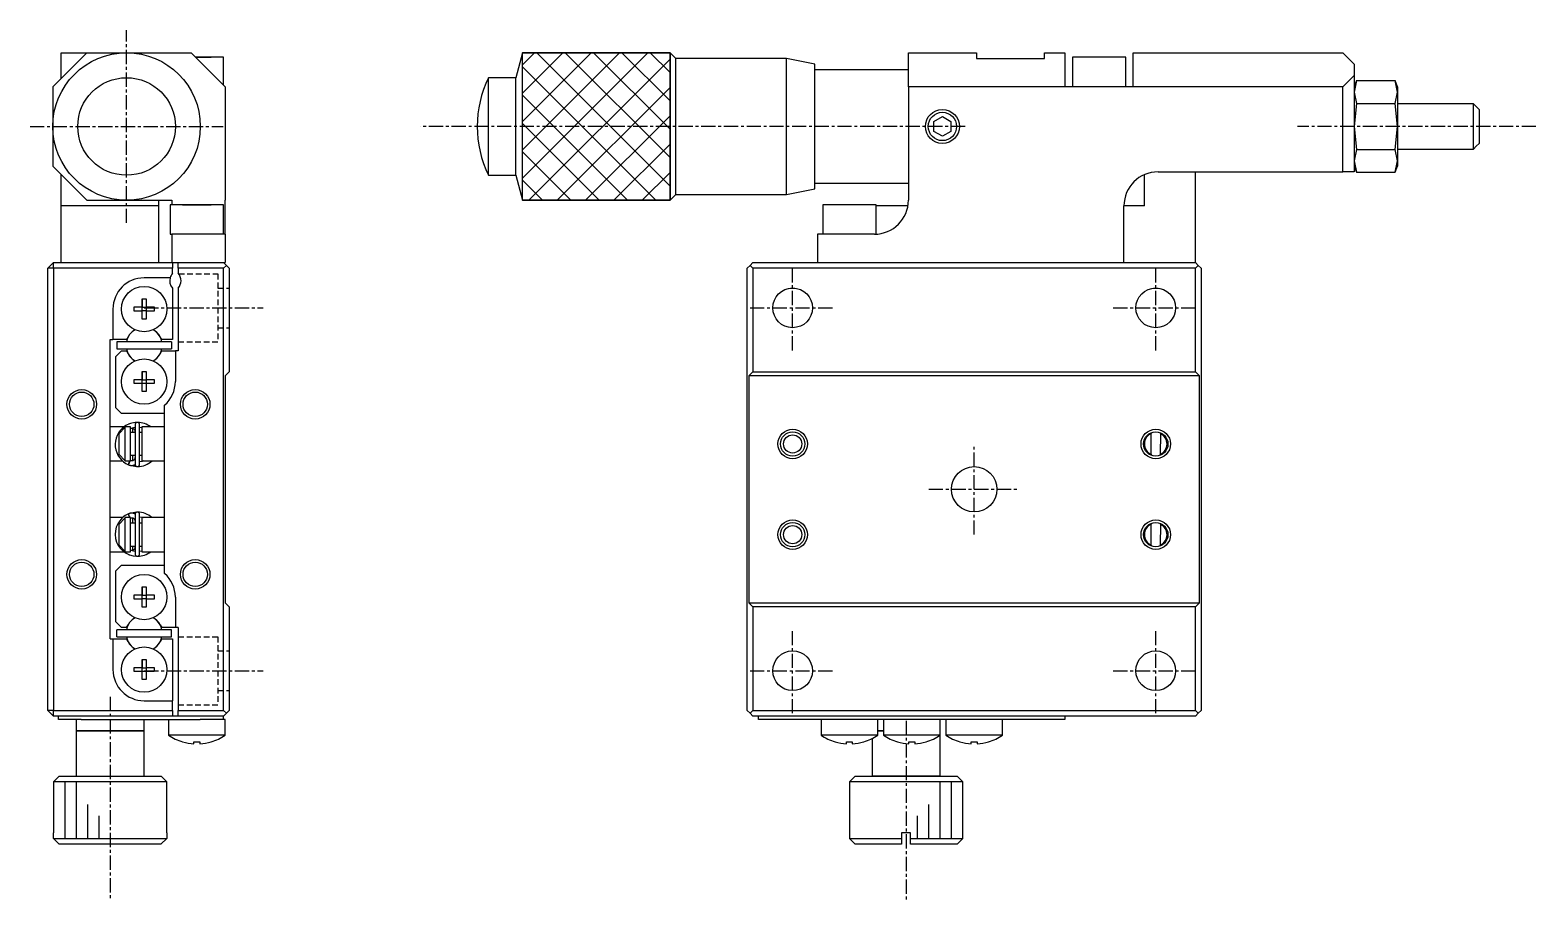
# Model space of a CAD drawing. Extents: x 10 to 351, y 10 to 232.
# Drawn here: x 218.5 to 351.2, y 110.1 to 186.9 of the extents above; entities that cross this region are included whole.
import ezdxf

# ---------------------------------------------------------------- set-up
doc = ezdxf.new("R2010")
doc.units = 0
doc.linetypes.add('CENTER', pattern=[2, 1.25, -0.25, 0.25, -0.25])
doc.linetypes.add('DASHED', pattern=[0.75, 0.5, -0.25])
doc.layers.get('0').update_dxf_attribs({"linetype": 'CONTINUOUS'})
doc.layers.add('CENTER', color=1, linetype='CENTER')

msp = doc.modelspace()

# ---------------------------------------------------------------- linework, layer by layer
at = {"color": 7, "linetype": 'CONTINUOUS'}
for p, q in [((223.45, 184.9), (220.45, 181.9)), ((221.2, 184.9), (223.45, 184.9)), ((221.2, 182.65), (221.2, 184.9)), ((223.45, 184.9), (226.95, 184.9)), ((226.95, 184.9), (232.65, 184.9)), ((235.65, 181.9), (232.65, 184.9)), ((233.785085, 184.5), (233.05, 184.5)), ((233.05, 184.5), (233.785085, 184.5)), ((233.15, 184.5), (233.05, 184.5)), ((235.5, 184.5), (233.05, 184.5)), ((235.5, 184.5), (233.15, 184.5)), ((234.420171, 184.5), (233.785085, 184.5)), ((233.785085, 184.5), (234.420171, 184.5)), ((235.5, 182.05), (235.5, 184.5)), ((261.849996, 184.899999), (261.260508, 182.7)), ((261.849996, 184.899999), (274.849997, 184.899999)), ((261.849997, 171.900001), (261.849996, 184.899999)), ((274.849998, 178.224334), (274.849997, 184.899999)), ((275.349999, 184.399996), (274.849997, 184.899999)), ((274.849997, 184.899999), (274.849998, 171.900001)), ((295.850003, 184.9), (301.850003, 184.9)), ((295.850003, 181.9), (295.850003, 184.9)), ((301.850003, 184.9), (301.850003, 184.4)), ((307.850003, 184.4), (307.850003, 184.9)), ((307.850003, 184.9), (309.650003, 184.9)), ((309.650003, 184.9), (309.650003, 181.9)), ((315.000003, 184.5), (310.300003, 184.5)), ((310.300003, 184.5), (310.300003, 181.9)), ((315.000003, 181.9), (315.000003, 184.5)), ((315.650003, 181.9), (315.650003, 184.9)), ((315.650003, 184.9), (334.150003, 184.9)), ((335.150003, 183.9), (334.150003, 184.9)), ((275.35, 178.237847), (275.349999, 184.399996)), ((285.100004, 184.399996), (275.349999, 184.399996)), ((285.100005, 178.237847), (285.100004, 184.399996)), ((287.600003, 183.899997), (285.100004, 184.399996)), ((287.600004, 178.25136), (287.600003, 183.899997)), ((295.850003, 183.4), (287.600003, 183.4)), ((301.850003, 184.4), (307.850003, 184.4)), ((335.150003, 183.9), (335.150003, 182.9)), ((220.45, 181.9), (220.45, 178.4)), ((235.65, 181.9), (235.65, 171.9)), ((258.849998, 178.28379), (258.849997, 182.7)), ((261.260508, 182.7), (258.849997, 182.7)), ((261.260509, 178.28379), (261.260508, 182.7)), ((295.850003, 181.9), (295.850003, 171.9)), ((309.650003, 181.9), (295.850003, 181.9)), ((315.650003, 181.9), (309.650003, 181.9)), ((334.150003, 181.9), (315.650003, 181.9)), ((335.150003, 182.9), (334.150003, 181.9)), ((334.150003, 174.4), (334.150003, 181.9)), ((335.150003, 182.9), (335.150003, 180.4)), ((335.347076, 182.441452), (335.150003, 181.431089)), ((335.347076, 182.441452), (335.150003, 181.9)), ((335.347076, 182.441452), (338.752931, 182.441452)), ((338.950003, 181.431089), (338.752931, 182.441452)), ((338.950003, 181.9), (338.752931, 182.441452)), ((338.950003, 181.9), (338.950003, 181.431089)), ((335.150003, 181.431089), (335.347076, 180.420726)), ((338.752931, 180.420726), (338.950003, 181.431089)), ((338.950003, 181.431089), (338.950003, 178.4)), ((298.100003, 178.833013), (298.850003, 179.266025)), ((298.850003, 179.266025), (299.600003, 178.833013)), ((335.347076, 180.420726), (335.150003, 178.4)), ((335.150003, 180.4), (335.150003, 176.4)), ((335.347076, 180.420726), (338.752931, 180.420726)), ((338.950003, 178.4), (338.752931, 180.420726)), ((345.650003, 180.4), (338.950023, 180.4)), ((345.650003, 176.4), (345.650003, 180.4)), ((345.900003, 180.15), (345.650003, 180.4)), ((346.150003, 179.9), (345.900003, 180.15)), ((346.150003, 179.9), (346.150003, 176.9)), ((220.45, 178.4), (220.45, 174.9)), ((258.849998, 174.1), (258.849998, 178.28379)), ((261.260509, 174.1), (261.260509, 178.28379)), ((261.849997, 171.900001), (261.849997, 178.224334)), ((275.35, 172.400004), (275.35, 178.237847)), ((285.100005, 172.400004), (285.100005, 178.237847)), ((287.600004, 172.900003), (287.600004, 178.25136)), ((298.100003, 177.966987), (298.100003, 178.833013)), ((298.850003, 177.533975), (298.100003, 177.966987)), ((299.600003, 177.966987), (298.850003, 177.533975)), ((299.600003, 178.833013), (299.600003, 177.966987)), ((335.150003, 178.4), (335.347076, 176.379274)), ((338.752931, 176.379274), (338.950003, 178.4)), ((338.950003, 178.4), (338.950003, 175.368911)), ((345.650003, 176.4), (345.900003, 176.65)), ((345.900003, 176.65), (346.150003, 176.9)), ((335.150003, 176.4), (335.150003, 174.4)), ((335.347076, 176.379274), (335.150003, 175.368911)), ((335.150003, 175.368911), (335.347076, 174.358548)), ((335.347076, 176.379274), (338.752931, 176.379274)), ((338.950003, 175.368911), (338.752931, 176.379274)), ((338.752931, 174.358548), (338.950003, 175.368911)), ((338.950003, 175.368911), (338.950003, 174.9)), ((338.950023, 176.4), (345.650003, 176.4)), ((220.45, 174.9), (223.45, 171.9)), ((221.2, 171.4), (221.2, 174.15)), ((258.849998, 174.1), (261.260509, 174.1)), ((261.260509, 174.1), (261.849997, 171.900001)), ((316.650003, 171.4), (316.650003, 174.149545)), ((317.850003, 174.4), (334.150003, 174.4)), ((321.150003, 166.4), (321.150003, 174.4)), ((335.150003, 174.4), (334.150003, 174.4)), ((335.150003, 174.9), (335.347076, 174.358548)), ((335.347076, 174.358548), (338.752931, 174.358548)), ((338.752931, 174.358548), (338.950003, 174.9)), ((285.100005, 172.400004), (287.600004, 172.900003)), ((287.600003, 173.4), (295.850004, 173.4)), ((229.8, 171.4), (221.2, 171.4)), ((221.2, 166.4), (221.2, 171.4)), ((223.45, 171.9), (226.95, 171.9)), ((226.95, 171.9), (230.95, 171.9)), ((229.8, 171.4), (229.8, 171.9)), ((229.8, 166.4), (229.8, 171.4)), ((233.15, 171.5), (230.8, 171.5)), ((235.5, 171.5), (230.8, 171.5)), ((230.8, 171.5), (230.8, 168.9)), ((230.95, 171.9), (230.95, 171.5)), ((232.514915, 171.5), (231.879829, 171.5)), ((231.879829, 171.5), (232.514915, 171.5)), ((233.785085, 171.5), (232.514915, 171.5)), ((232.514915, 171.5), (233.785085, 171.5)), ((235.5, 171.5), (233.15, 171.5)), ((234.420171, 171.5), (233.785085, 171.5)), ((233.785085, 171.5), (234.420171, 171.5)), ((235.5, 168.9), (235.5, 171.5)), ((235.65, 168.9), (235.65, 171.9)), ((274.849998, 171.900001), (261.849997, 171.900001)), ((274.849998, 171.900001), (275.35, 172.400004)), ((275.35, 172.400004), (285.100005, 172.400004)), ((293.000003, 171.5), (288.300003, 171.5)), ((288.300003, 171.5), (288.300003, 168.9)), ((293.000003, 168.903752), (293.000003, 171.5)), ((295.808043, 171.4), (293.000003, 171.4)), ((314.850003, 166.4), (314.850003, 171.4)), ((316.650003, 171.4), (314.850003, 171.4)), ((230.8, 168.9), (230.95, 168.9)), ((235.65, 168.9), (230.95, 168.9)), ((230.95, 168.9), (230.95, 166.4)), ((235.65, 168.9), (235.65, 166.4)), ((287.850003, 168.9), (287.850003, 166.4)), ((292.850003, 168.9), (287.850003, 168.9)), ((220.5, 166.4), (220, 165.9)), ((220.5, 165.9), (220, 165.9)), ((220, 126.9), (220, 165.9)), ((220.5, 165.9), (220.5, 166.4)), ((220.5, 166.4), (231, 166.4)), ((231, 165.9), (220.5, 165.9)), ((220.5, 165.9), (220.5, 126.9)), ((231, 166.4), (231.5, 166.4)), ((231, 166.4), (231, 165.9)), ((231, 165.461438), (231, 165.9)), ((231.5, 165.9), (231.5, 166.4)), ((231.5, 166.4), (235.5, 166.4)), ((231.5, 165.9), (231.5, 165.461438)), ((235.5, 165.9), (231.5, 165.9)), ((235.5, 166.4), (235.65, 166.4)), ((235.5, 166.4), (235.75, 166.15)), ((235.75, 166.15), (235.5, 165.9)), ((235.5, 126.9), (235.5, 165.9)), ((235.75, 166.15), (236, 165.9)), ((236, 165.9), (236, 156.75)), ((281.900003, 166.15), (281.650003, 165.9)), ((281.650003, 126.9), (281.650003, 165.9)), ((282.150003, 166.4), (281.900003, 166.15)), ((281.900003, 166.15), (282.150003, 165.9)), ((282.150003, 166.4), (287.850003, 166.4)), ((321.150003, 165.9), (282.150003, 165.9)), ((282.150003, 165.9), (282.150003, 156.75)), ((287.850003, 166.4), (314.850003, 166.4)), ((314.850003, 166.4), (321.150003, 166.4)), ((321.400003, 166.15), (321.150003, 166.4)), ((321.400003, 166.15), (321.150003, 165.9)), ((321.150003, 156.75), (321.150003, 165.9)), ((321.650003, 165.9), (321.400003, 166.15)), ((321.650003, 165.9), (321.650003, 126.9)), ((230.781754, 165.05), (228.5, 165.05)), ((231, 164.138562), (231, 159.6)), ((231.5, 164.138562), (231.5, 158.6)), ((285.45025, 164.138562), (285.849757, 164.138562)), ((317.45025, 164.138562), (317.849757, 164.138562)), ((225.75, 162.3), (225.75, 159.6)), ((227.613639, 162.12), (227.613639, 162.48)), ((227.613639, 162.48), (228.32, 162.48)), ((228.32, 162.12), (227.613639, 162.12)), ((228.32, 163.186361), (228.68, 163.186361)), ((228.32, 162.48), (228.32, 163.186361)), ((228.32, 163.186361), (228.32, 162.48)), ((228.330372, 162.469628), (228.32, 162.48)), ((228.330372, 162.130372), (228.32, 162.12)), ((228.32, 161.413639), (228.32, 162.12)), ((228.32, 161.413639), (228.32, 162.12)), ((228.330372, 162.469628), (228.669628, 162.469628)), ((228.330372, 162.130372), (228.330372, 162.469628)), ((228.669628, 162.130372), (228.330372, 162.130372)), ((228.669628, 162.469628), (228.68, 162.48)), ((228.669628, 162.469628), (228.669628, 162.130372)), ((228.669628, 162.130372), (228.68, 162.12)), ((228.68, 163.186361), (228.68, 162.48)), ((228.68, 162.48), (229.386361, 162.48)), ((228.68, 162.12), (228.68, 161.413639)), ((229.386361, 162.12), (228.68, 162.12)), ((229.386361, 162.48), (229.386361, 162.12)), ((228.68, 161.413639), (228.32, 161.413639)), ((225.5, 159.6), (225.75, 159.6)), ((225.5, 151.475), (225.5, 159.6)), ((226.949194, 159.6), (225.75, 159.6)), ((226.1, 159.4), (226.1, 158.8)), ((230.9, 159.4), (226.1, 159.4)), ((227.09936, 159.860095), (226.949194, 159.6)), ((230.050806, 159.6), (229.90064, 159.860095)), ((231, 159.6), (230.050806, 159.6)), ((230.9, 159.4), (230.9, 158.8)), ((226.5, 158.6), (226, 158.1)), ((226, 153.6), (226, 158.1)), ((226.1, 158.8), (230.9, 158.8)), ((226.5, 158.6), (226.949194, 158.6)), ((226.949194, 158.6), (227.09936, 158.339905)), ((229.90064, 158.339905), (230.050806, 158.6)), ((230.050806, 158.6), (231.25, 158.6)), ((231.25, 158.6), (231.25, 155.9)), ((231.5, 158.6), (231.25, 158.6)), ((228.32, 156.786361), (228.68, 156.786361)), ((228.32, 156.08), (228.32, 156.786361)), ((228.32, 156.786361), (228.32, 156.08)), ((228.68, 156.786361), (228.68, 156.08)), ((235.65, 156.4), (236, 156.75)), ((281.800003, 156.4), (282.150003, 156.75)), ((282.150003, 156.75), (321.150003, 156.75)), ((321.150003, 156.75), (321.500003, 156.4)), ((227.613639, 155.72), (227.613639, 156.08)), ((227.613639, 156.08), (228.32, 156.08)), ((228.32, 155.72), (227.613639, 155.72)), ((228.330372, 156.069628), (228.32, 156.08)), ((228.330372, 155.730372), (228.32, 155.72)), ((228.32, 155.013639), (228.32, 155.72)), ((228.32, 155.013639), (228.32, 155.72)), ((228.330372, 156.069628), (228.669628, 156.069628)), ((228.330372, 155.730372), (228.330372, 156.069628)), ((228.669628, 155.730372), (228.330372, 155.730372)), ((228.669628, 156.069628), (228.68, 156.08)), ((228.669628, 156.069628), (228.669628, 155.730372)), ((228.669628, 155.730372), (228.68, 155.72)), ((228.68, 156.08), (229.386361, 156.08)), ((228.68, 155.72), (228.68, 155.013639)), ((229.386361, 155.72), (228.68, 155.72)), ((229.386361, 156.08), (229.386361, 155.72)), ((235.65, 156.4), (235.65, 136.4)), ((321.500003, 156.4), (281.800003, 156.4)), ((281.800003, 156.4), (281.800003, 136.4)), ((321.500003, 136.4), (321.500003, 156.4)), ((228.68, 155.013639), (228.32, 155.013639)), ((226, 153.6), (226.5, 153.1)), ((230.3, 153.1), (226.5, 153.1)), ((230.3, 138.979062), (230.3, 153.820938)), ((226.708355, 151.9), (225.5, 151.9)), ((225.5, 149.325), (225.5, 151.475)), ((226.3, 151.316515), (226.8, 151.845683)), ((226.3, 149.483485), (226.3, 151.316515)), ((226.709259, 151.9), (226.709134, 151.9)), ((226.709665, 151.9), (226.709306, 151.9)), ((226.8, 151.9), (226.8, 151.845683)), ((227.3, 151.9), (226.8, 151.9)), ((226.8, 151.845683), (226.8, 148.954317)), ((227.125829, 152.143007), (227.121396, 152.142423)), ((227.185107, 152.168088), (227.129943, 152.147361)), ((227.286496, 151.77927), (227.300739, 151.784889)), ((227.299886, 151.785811), (227.693459, 151.891284)), ((227.3, 148.9), (227.3, 151.9)), ((227.693518, 151.4), (227.3, 151.4)), ((227.300739, 151.784889), (227.314755, 151.789592)), ((227.314755, 151.789592), (227.328999, 151.793573)), ((227.328999, 151.793573), (227.343435, 151.796821)), ((227.343435, 151.796821), (227.358025, 151.799325)), ((227.358025, 151.799325), (227.372729, 151.801076)), ((227.372729, 151.801076), (227.387508, 151.802068)), ((227.387508, 151.802068), (227.402323, 151.802299)), ((227.402323, 151.802299), (227.417133, 151.801766)), ((227.417133, 151.801766), (227.431899, 151.800472)), ((227.431899, 151.800472), (227.44658, 151.798419)), ((227.44658, 151.798419), (227.461137, 151.795614)), ((227.461137, 151.795614), (227.47553, 151.792066)), ((227.47553, 151.792066), (227.489722, 151.787786)), ((227.489722, 151.787786), (227.503675, 151.782786)), ((227.5, 151.4), (227.5, 151.784489)), ((227.693518, 151.4), (227.5, 151.4)), ((227.503675, 151.782786), (227.517353, 151.777081)), ((227.517353, 151.777081), (227.53072, 151.770689)), ((227.53072, 151.770689), (227.543742, 151.763628)), ((227.543742, 151.763628), (227.556387, 151.75592)), ((227.556387, 151.75592), (227.568624, 151.747585)), ((227.568624, 151.747585), (227.580423, 151.738649)), ((227.580423, 151.738649), (227.591756, 151.729135)), ((227.591756, 151.729135), (227.602596, 151.719071)), ((227.602596, 151.719071), (227.612919, 151.708482)), ((227.612919, 151.708482), (227.622701, 151.697398)), ((227.622701, 151.697398), (227.631921, 151.685847)), ((227.631921, 151.685847), (227.640558, 151.673859)), ((227.640558, 151.673859), (227.648593, 151.661465)), ((227.648593, 151.661465), (227.65601, 151.648696)), ((227.65601, 151.648696), (227.662793, 151.635583)), ((227.662793, 151.635583), (227.668927, 151.622159)), ((227.668927, 151.622159), (227.674401, 151.608455)), ((227.674401, 151.608455), (227.679203, 151.594506)), ((227.679203, 151.594506), (227.683323, 151.580344)), ((227.683323, 151.580344), (227.686754, 151.566002)), ((227.686754, 151.566002), (227.689488, 151.551514)), ((227.689488, 151.551514), (227.691521, 151.536914)), ((227.691521, 151.536914), (227.692849, 151.522236)), ((227.692849, 151.522236), (227.693469, 151.507514)), ((227.693469, 151.507514), (227.693518, 151.502191)), ((227.693518, 152.103078), (227.693518, 148.603078)), ((228.093518, 148.603078), (228.093518, 152.103078)), ((228.3, 151.4), (228.093518, 151.4)), ((228.3, 151.4), (228.093518, 151.4)), ((228.093572, 151.890971), (228.300119, 151.849766)), ((228.3, 151.9), (228.3, 148.9)), ((230.3, 151.9), (228.3, 151.9)), ((317.241719, 149.487145), (317.25832, 151.3201)), ((317.259063, 151.40214), (317.25832, 151.3201)), ((318.058288, 151.312855), (318.041687, 149.4799)), ((318.058288, 151.312855), (318.059028, 151.394654)), ((225.5, 143.475), (225.5, 149.325)), ((225.5, 148.9), (226.595166, 148.9)), ((226.8, 148.954317), (226.3, 149.483485)), ((226.596074, 148.9), (226.596202, 148.9)), ((226.8, 148.954317), (226.8, 148.9)), ((226.8, 148.9), (227.3, 148.9)), ((227.121133, 148.563794), (227.189289, 148.797529)), ((227.137114, 148.632666), (227.133846, 148.620782)), ((227.140873, 148.64531), (227.137114, 148.632666)), ((227.145096, 148.658625), (227.140873, 148.64531)), ((227.149754, 148.672521), (227.145096, 148.658625)), ((227.154814, 148.686901), (227.149754, 148.672521)), ((227.160243, 148.701667), (227.154814, 148.686901)), ((227.166002, 148.716716), (227.160243, 148.701667)), ((227.172052, 148.731946), (227.166002, 148.716716)), ((227.178352, 148.74725), (227.172052, 148.731946)), ((227.184857, 148.762525), (227.178352, 148.74725)), ((227.191523, 148.777663), (227.184857, 148.762525)), ((227.189289, 148.797529), (227.246472, 148.900058)), ((227.198304, 148.792562), (227.191523, 148.777663)), ((227.205153, 148.807118), (227.198304, 148.792562)), ((227.212024, 148.821231), (227.205153, 148.807118)), ((227.218868, 148.834804), (227.212024, 148.821231)), ((227.225639, 148.847743), (227.218868, 148.834804)), ((227.23229, 148.859959), (227.225639, 148.847743)), ((227.238775, 148.871369), (227.23229, 148.859959)), ((227.24505, 148.881893), (227.238775, 148.871369)), ((227.25107, 148.891458), (227.24505, 148.881893)), ((227.256796, 148.9), (227.25107, 148.891458)), ((227.283976, 148.926719), (227.26353, 148.935613)), ((227.293685, 148.923941), (227.286496, 148.926886)), ((227.307611, 148.918862), (227.293685, 148.923941)), ((227.3, 149.4), (227.693518, 149.4)), ((227.32178, 148.914503), (227.307611, 148.918862)), ((227.336154, 148.910876), (227.32178, 148.914503)), ((227.350695, 148.907993), (227.336154, 148.910876)), ((227.365364, 148.905862), (227.350695, 148.907993)), ((227.38012, 148.904488), (227.365364, 148.905862)), ((227.394924, 148.903877), (227.38012, 148.904488)), ((227.409737, 148.904029), (227.394924, 148.903877)), ((227.424517, 148.904942), (227.409737, 148.904029)), ((227.439226, 148.906613), (227.424517, 148.904942)), ((227.453823, 148.909036), (227.439226, 148.906613)), ((227.468271, 148.912202), (227.453823, 148.909036)), ((227.482532, 148.916103), (227.468271, 148.912202)), ((227.496569, 148.920723), (227.482532, 148.916103)), ((227.510345, 148.92605), (227.496569, 148.920723)), ((227.5, 148.92188), (227.5, 149.4)), ((227.5, 149.4), (227.693518, 149.4)), ((227.523828, 148.932067), (227.510345, 148.92605)), ((227.536982, 148.938756), (227.523828, 148.932067)), ((227.549777, 148.946098), (227.536982, 148.938756)), ((227.562181, 148.95407), (227.549777, 148.946098)), ((227.574165, 148.962652), (227.562181, 148.95407)), ((227.585702, 148.971819), (227.574165, 148.962652)), ((227.596764, 148.981546), (227.585702, 148.971819)), ((227.607327, 148.991808), (227.596764, 148.981546)), ((227.617367, 149.002578), (227.607327, 148.991808)), ((227.626863, 149.013827), (227.617367, 149.002578)), ((227.635792, 149.025529), (227.626863, 149.013827)), ((227.644137, 149.037653), (227.635792, 149.025529)), ((227.651878, 149.05017), (227.644137, 149.037653)), ((227.659, 149.06305), (227.651878, 149.05017)), ((227.665488, 149.07626), (227.659, 149.06305)), ((227.671327, 149.089771), (227.665488, 149.07626)), ((227.676506, 149.103549), (227.671327, 149.089771)), ((227.681013, 149.117563), (227.676506, 149.103549)), ((227.68484, 149.13178), (227.681013, 149.117563)), ((227.687977, 149.146167), (227.68484, 149.13178)), ((227.690417, 149.16069), (227.687977, 149.146167)), ((227.692157, 149.175316), (227.690417, 149.16069)), ((227.693191, 149.190011), (227.692157, 149.175316)), ((227.693518, 149.203965), (227.693191, 149.190011)), ((228.093518, 149.4), (228.3, 149.4)), ((228.093518, 149.4), (228.3, 149.4)), ((228.328291, 148.864396), (228.093569, 148.814898)), ((228.3, 148.9), (230.3, 148.9)), ((228.434811, 148.899767), (228.328291, 148.864396)), ((317.241719, 149.487145), (317.240979, 149.405346)), ((318.040944, 149.39786), (318.041687, 149.4799)), ((227.12055, 148.564139), (227.129981, 148.560103)), ((227.126067, 148.582384), (227.125513, 148.5754)), ((227.125513, 148.5754), (227.125529, 148.56957)), ((227.125529, 148.56957), (227.126115, 148.564934)), ((227.127186, 148.590473), (227.126067, 148.582384)), ((227.126115, 148.564934), (227.127342, 148.56138)), ((227.128864, 148.599612), (227.127186, 148.590473)), ((227.127342, 148.56138), (227.129186, 148.55921)), ((227.131089, 148.609739), (227.128864, 148.599612)), ((227.129186, 148.55921), (227.129943, 148.558795)), ((227.129943, 148.558795), (227.160294, 148.546726)), ((227.133846, 148.620782), (227.131089, 148.609739)), ((227.160294, 148.546726), (227.19291, 148.535563)), ((227.182947, 148.538523), (227.869207, 148.404539)), ((227.19291, 148.535563), (227.22603, 148.526048)), ((227.22603, 148.526048), (227.259573, 148.518204)), ((227.259573, 148.518204), (227.293456, 148.51205)), ((227.293456, 148.51205), (227.327596, 148.5076)), ((227.327596, 148.5076), (227.361911, 148.504864)), ((227.361911, 148.504864), (227.396315, 148.503849)), ((227.396315, 148.503849), (227.430727, 148.504557)), ((227.430727, 148.504557), (227.465061, 148.506985)), ((227.465061, 148.506985), (227.499234, 148.511128)), ((227.499234, 148.511128), (227.533164, 148.516976)), ((227.533164, 148.516976), (227.566767, 148.524514)), ((227.566767, 148.524514), (227.599961, 148.533725)), ((227.599961, 148.533725), (227.632666, 148.544587)), ((227.632666, 148.544587), (227.664801, 148.557074)), ((227.664801, 148.557074), (227.696115, 148.571073)), ((226.595027, 143.9), (225.5, 143.9)), ((225.5, 141.325), (225.5, 143.475)), ((226.3, 143.316515), (226.8, 143.845683)), ((226.3, 141.483485), (226.3, 143.316515)), ((226.596145, 143.9), (226.596025, 143.9)), ((226.8, 143.9), (226.8, 143.845683)), ((227.3, 143.9), (226.8, 143.9)), ((226.8, 143.845683), (226.8, 140.954317)), ((227.121133, 144.236206), (227.189289, 144.002471)), ((227.125513, 144.2246), (227.125529, 144.23043)), ((227.126067, 144.217616), (227.125513, 144.2246)), ((227.125529, 144.23043), (227.126115, 144.235066)), ((227.127186, 144.209527), (227.126067, 144.217616)), ((227.126115, 144.235066), (227.127342, 144.23862)), ((227.128864, 144.200388), (227.127186, 144.209527)), ((227.127342, 144.23862), (227.129186, 144.24079)), ((227.131089, 144.190261), (227.128864, 144.200388)), ((227.129186, 144.24079), (227.129943, 144.241205)), ((227.147669, 144.248455), (227.129943, 144.241205)), ((227.133846, 144.179218), (227.131089, 144.190261)), ((227.137114, 144.167334), (227.133846, 144.179218)), ((227.140873, 144.15469), (227.137114, 144.167334)), ((227.145096, 144.141375), (227.140873, 144.15469)), ((227.149754, 144.127479), (227.145096, 144.141375)), ((227.180043, 144.26025), (227.147669, 144.248455)), ((227.154814, 144.113099), (227.149754, 144.127479)), ((227.160243, 144.098333), (227.154814, 144.113099)), ((227.166002, 144.083284), (227.160243, 144.098333)), ((227.172052, 144.068054), (227.166002, 144.083284)), ((227.178352, 144.05275), (227.172052, 144.068054)), ((227.184857, 144.037475), (227.178352, 144.05275)), ((227.212954, 144.27041), (227.180043, 144.26025)), ((227.868027, 144.395444), (227.184035, 144.261901)), ((227.191523, 144.022337), (227.184857, 144.037475)), ((227.189289, 144.002471), (227.246472, 143.899942)), ((227.198304, 144.007438), (227.191523, 144.022337)), ((227.205153, 143.992882), (227.198304, 144.007438)), ((227.212024, 143.978769), (227.205153, 143.992882)), ((227.218868, 143.965196), (227.212024, 143.978769)), ((227.246322, 144.278909), (227.212954, 144.27041)), ((227.225639, 143.952257), (227.218868, 143.965196)), ((227.23229, 143.940041), (227.225639, 143.952257)), ((227.238775, 143.928631), (227.23229, 143.940041)), ((227.24505, 143.918107), (227.238775, 143.928631)), ((227.25107, 143.908542), (227.24505, 143.918107)), ((227.280067, 144.285727), (227.246322, 144.278909)), ((227.256796, 143.9), (227.25107, 143.908542)), ((227.314105, 144.290849), (227.280067, 144.285727)), ((227.286496, 143.873114), (227.300739, 143.878732)), ((227.3, 140.9), (227.3, 143.9)), ((227.693518, 143.4), (227.3, 143.4)), ((227.300739, 143.878732), (227.314755, 143.883435)), ((227.348355, 144.294261), (227.314105, 144.290849)), ((227.314755, 143.883435), (227.328999, 143.887417)), ((227.328999, 143.887417), (227.343435, 143.890665)), ((227.343435, 143.890665), (227.358025, 143.893169)), ((227.382732, 144.295956), (227.348355, 144.294261)), ((227.358025, 143.893169), (227.372729, 143.89492)), ((227.372729, 143.89492), (227.387508, 143.895912)), ((227.417153, 144.295928), (227.382732, 144.295956)), ((227.387508, 143.895912), (227.402323, 143.896143)), ((227.402323, 143.896143), (227.417133, 143.89561)), ((227.417133, 143.89561), (227.431899, 143.894315)), ((227.451534, 144.294178), (227.417153, 144.295928)), ((227.431899, 143.894315), (227.44658, 143.892263)), ((227.44658, 143.892263), (227.461137, 143.889458)), ((227.485791, 144.290709), (227.451534, 144.294178)), ((227.461137, 143.889458), (227.47553, 143.88591)), ((227.47553, 143.88591), (227.489722, 143.88163)), ((227.519841, 144.285529), (227.485791, 144.290709)), ((227.489722, 143.88163), (227.503675, 143.876629)), ((227.5, 143.4), (227.5, 143.878438)), ((227.693518, 143.4), (227.5, 143.4)), ((227.503675, 143.876629), (227.517353, 143.870925)), ((227.517353, 143.870925), (227.53072, 143.864533)), ((227.553601, 144.27865), (227.519841, 144.285529)), ((227.53072, 143.864533), (227.543742, 143.857472)), ((227.543742, 143.857472), (227.556387, 143.849763)), ((227.586987, 144.270088), (227.553601, 144.27865)), ((227.556387, 143.849763), (227.568624, 143.841429)), ((227.568624, 143.841429), (227.580423, 143.832493)), ((227.580423, 143.832493), (227.591756, 143.822979)), ((227.619918, 144.259863), (227.586987, 144.270088)), ((227.591756, 143.822979), (227.602596, 143.812914)), ((227.602596, 143.812914), (227.612919, 143.802326)), ((227.612919, 143.802326), (227.622701, 143.791242)), ((227.652313, 144.247998), (227.619918, 144.259863)), ((227.622701, 143.791242), (227.631921, 143.779691)), ((227.631921, 143.779691), (227.640558, 143.767703)), ((227.640558, 143.767703), (227.648593, 143.755309)), ((227.648593, 143.755309), (227.65601, 143.74254)), ((227.684093, 144.234523), (227.652313, 144.247998)), ((227.65601, 143.74254), (227.662793, 143.729427)), ((227.662793, 143.729427), (227.668927, 143.716003)), ((227.668927, 143.716003), (227.674401, 143.702299)), ((227.674401, 143.702299), (227.679203, 143.68835)), ((227.679203, 143.68835), (227.683323, 143.674187)), ((227.683323, 143.674187), (227.686754, 143.659845)), ((227.696164, 144.228904), (227.684093, 144.234523)), ((227.686754, 143.659845), (227.689488, 143.645358)), ((227.689488, 143.645358), (227.691521, 143.630758)), ((227.691521, 143.630758), (227.692849, 143.61608)), ((227.692849, 143.61608), (227.693469, 143.601358)), ((227.693469, 143.601358), (227.693518, 143.596035)), ((227.693518, 144.196922), (227.693518, 140.696922)), ((228.093518, 140.696922), (228.093518, 144.196922)), ((228.3, 143.4), (228.093518, 143.4)), ((228.3, 143.4), (228.093518, 143.4)), ((228.09354, 143.985106), (228.323207, 143.937084)), ((228.3, 143.9), (228.3, 140.9)), ((230.3, 143.9), (228.3, 143.9)), ((228.323207, 143.937084), (228.434259, 143.900439)), ((317.241719, 141.487145), (317.25832, 143.3201)), ((317.259063, 143.40214), (317.25832, 143.3201)), ((318.058288, 143.312855), (318.059028, 143.394654)), ((318.058288, 143.312855), (318.041687, 141.4799)), ((225.5, 133.2), (225.5, 141.325)), ((225.5, 140.9), (226.708676, 140.9)), ((226.8, 140.954317), (226.3, 141.483485)), ((226.8, 140.954317), (226.8, 140.9)), ((226.8, 140.9), (227.3, 140.9)), ((227.293685, 141.017785), (227.286496, 141.02073)), ((227.307611, 141.012706), (227.293685, 141.017785)), ((227.693426, 140.90872), (227.299819, 141.014216)), ((227.3, 141.4), (227.693518, 141.4)), ((227.32178, 141.008346), (227.307611, 141.012706)), ((227.336154, 141.00472), (227.32178, 141.008346)), ((227.350695, 141.001836), (227.336154, 141.00472)), ((227.365364, 140.999705), (227.350695, 141.001836)), ((227.38012, 140.998332), (227.365364, 140.999705)), ((227.394924, 140.997721), (227.38012, 140.998332)), ((227.409737, 140.997872), (227.394924, 140.997721)), ((227.424517, 140.998785), (227.409737, 140.997872)), ((227.439226, 141.000456), (227.424517, 140.998785)), ((227.453823, 141.002879), (227.439226, 141.000456)), ((227.468271, 141.006046), (227.453823, 141.002879)), ((227.482532, 141.009946), (227.468271, 141.006046)), ((227.496569, 141.014567), (227.482532, 141.009946)), ((227.510345, 141.019894), (227.496569, 141.014567)), ((227.5, 141.015453), (227.5, 141.4)), ((227.5, 141.4), (227.693518, 141.4)), ((227.523828, 141.025911), (227.510345, 141.019894)), ((227.536982, 141.0326), (227.523828, 141.025911)), ((227.549777, 141.039942), (227.536982, 141.0326)), ((227.562181, 141.047914), (227.549777, 141.039942)), ((227.574165, 141.056496), (227.562181, 141.047914)), ((227.585702, 141.065663), (227.574165, 141.056496)), ((227.596764, 141.07539), (227.585702, 141.065663)), ((227.607327, 141.085652), (227.596764, 141.07539)), ((227.617367, 141.096421), (227.607327, 141.085652)), ((227.626863, 141.107671), (227.617367, 141.096421)), ((227.635792, 141.119373), (227.626863, 141.107671)), ((227.644137, 141.131497), (227.635792, 141.119373)), ((227.651878, 141.144014), (227.644137, 141.131497)), ((227.659, 141.156893), (227.651878, 141.144014)), ((227.665488, 141.170104), (227.659, 141.156893)), ((227.671327, 141.183615), (227.665488, 141.170104)), ((227.676506, 141.197393), (227.671327, 141.183615)), ((227.681013, 141.211407), (227.676506, 141.197393)), ((227.68484, 141.225624), (227.681013, 141.211407)), ((227.687977, 141.24001), (227.68484, 141.225624)), ((227.690417, 141.254534), (227.687977, 141.24001)), ((227.692157, 141.26916), (227.690417, 141.254534)), ((227.693191, 141.283854), (227.692157, 141.26916)), ((227.693518, 141.297809), (227.693191, 141.283854)), ((228.093518, 141.4), (228.3, 141.4)), ((228.093518, 141.4), (228.3, 141.4)), ((228.30009, 140.950226), (228.093522, 140.909023)), ((228.3, 140.9), (230.3, 140.9)), ((317.241719, 141.487145), (317.240979, 141.405346)), ((318.040944, 141.39786), (318.041687, 141.4799)), ((226.5, 139.7), (226, 139.2)), ((226.5, 139.7), (230.3, 139.7)), ((227.125225, 140.65682), (227.121396, 140.657577)), ((227.129943, 140.652639), (227.18784, 140.631023)), ((226, 134.7), (226, 139.2)), ((227.613639, 136.72), (227.613639, 137.08)), ((227.613639, 137.08), (228.32, 137.08)), ((228.32, 136.72), (227.613639, 136.72)), ((228.32, 137.786361), (228.68, 137.786361)), ((228.32, 137.08), (228.32, 137.786361)), ((228.32, 137.786361), (228.32, 137.08)), ((228.330372, 137.069628), (228.32, 137.08)), ((228.330372, 136.730372), (228.32, 136.72)), ((228.32, 136.013639), (228.32, 136.72)), ((228.32, 136.013639), (228.32, 136.72)), ((228.330372, 137.069628), (228.669628, 137.069628)), ((228.330372, 136.730372), (228.330372, 137.069628)), ((228.669628, 136.730372), (228.330372, 136.730372)), ((228.669628, 137.069628), (228.68, 137.08)), ((228.669628, 137.069628), (228.669628, 136.730372)), ((228.669628, 136.730372), (228.68, 136.72)), ((228.68, 137.786361), (228.68, 137.08)), ((228.68, 137.08), (229.386361, 137.08)), ((228.68, 136.72), (228.68, 136.013639)), ((229.386361, 136.72), (228.68, 136.72)), ((229.386361, 137.08), (229.386361, 136.72)), ((231.25, 136.9), (231.25, 134.2)), ((228.68, 136.013639), (228.32, 136.013639)), ((236, 136.05), (235.65, 136.4)), ((236, 136.05), (236, 126.9)), ((282.150003, 136.05), (281.800003, 136.4)), ((281.800003, 136.4), (321.500003, 136.4)), ((282.150003, 136.05), (282.150003, 126.9)), ((321.150003, 136.05), (282.150003, 136.05)), ((321.500003, 136.4), (321.150003, 136.05)), ((321.150003, 126.9), (321.150003, 136.05)), ((226, 134.7), (226.5, 134.2)), ((226.949194, 134.2), (226.5, 134.2)), ((226.949194, 134.2), (227.09936, 134.460095)), ((229.90064, 134.460095), (230.050806, 134.2)), ((231.25, 134.2), (230.050806, 134.2)), ((231.5, 134.2), (231.25, 134.2)), ((231.5, 134.2), (231.5, 126.9)), ((225.5, 133.2), (225.75, 133.2)), ((225.75, 133.2), (225.75, 130.5)), ((225.75, 133.2), (226.949194, 133.2)), ((226.1, 133.4), (226.1, 134)), ((230.9, 134), (226.1, 134)), ((226.1, 133.4), (230.9, 133.4)), ((227.09936, 132.939905), (226.949194, 133.2)), ((230.050806, 133.2), (229.90064, 132.939905)), ((230.050806, 133.2), (231, 133.2)), ((230.9, 133.4), (230.9, 134)), ((231, 133.2), (231, 127.75)), ((228.32, 131.386361), (228.68, 131.386361)), ((228.32, 130.68), (228.32, 131.386361)), ((228.32, 131.386361), (228.32, 130.68)), ((228.68, 131.386361), (228.68, 130.68)), ((227.613639, 130.32), (227.613639, 130.68)), ((227.613639, 130.68), (228.32, 130.68)), ((228.32, 130.32), (227.613639, 130.32)), ((228.330372, 130.669628), (228.32, 130.68)), ((228.330372, 130.330372), (228.32, 130.32)), ((228.32, 129.613639), (228.32, 130.32)), ((228.32, 129.613639), (228.32, 130.32)), ((228.330372, 130.669628), (228.669628, 130.669628)), ((228.330372, 130.330372), (228.330372, 130.669628)), ((228.669628, 130.330372), (228.330372, 130.330372)), ((228.669628, 130.669628), (228.68, 130.68)), ((228.669628, 130.669628), (228.669628, 130.330372)), ((228.669628, 130.330372), (228.68, 130.32)), ((228.68, 130.68), (229.386361, 130.68)), ((228.68, 130.32), (228.68, 129.613639)), ((229.386361, 130.32), (228.68, 130.32)), ((229.386361, 130.68), (229.386361, 130.32)), ((228.68, 129.613639), (228.32, 129.613639)), ((228.5, 127.75), (231, 127.75)), ((231, 126.9), (231, 127.75)), ((220.5, 126.9), (220, 126.9)), ((220.5, 126.4), (220, 126.9)), ((220.5, 126.9), (231, 126.9)), ((220.5, 126.4), (220.5, 126.9)), ((231, 126.4), (220.5, 126.4)), ((220.95, 126.1), (220.95, 126.4)), ((222.95, 126.1), (220.95, 126.1)), ((222.5, 126.1), (222.5, 125.1)), ((222.95, 126.1), (232.075, 126.1)), ((228.5, 125.1), (228.5, 126.1)), ((230.65, 126.1), (230.65, 124.708343)), ((231, 126.9), (231, 126.4)), ((231.5, 126.4), (231, 126.4)), ((231.5, 126.9), (235.5, 126.9)), ((231.5, 126.4), (231.5, 126.9)), ((235.5, 126.4), (231.5, 126.4)), ((232.075, 126.1), (233.45, 126.1)), ((235.45, 126.1), (233.45, 126.1)), ((235.45, 126.4), (235.45, 126.1)), ((235.65, 126.1), (235.45, 126.1)), ((235.5, 126.9), (235.75, 126.65)), ((235.75, 126.65), (235.5, 126.4)), ((235.65, 124.708343), (235.65, 126.1)), ((236, 126.9), (235.75, 126.65)), ((281.650003, 126.9), (281.900003, 126.65)), ((282.150003, 126.9), (281.900003, 126.65)), ((281.900003, 126.65), (282.150003, 126.4)), ((282.150003, 126.9), (321.150003, 126.9)), ((321.150003, 126.4), (282.150003, 126.4)), ((282.650003, 126.1), (282.650003, 126.4)), ((309.650003, 126.1), (282.650003, 126.1)), ((288.150003, 126.1), (288.150003, 124.708343)), ((293.150003, 124.708343), (293.150003, 126.1)), ((293.650003, 126.1), (293.650003, 124.708343)), ((298.650003, 124.708343), (298.650003, 126.1)), ((299.150003, 126.1), (299.150003, 124.708343)), ((304.150003, 124.708343), (304.150003, 126.1)), ((309.650003, 126.4), (309.650003, 126.1)), ((321.150003, 126.9), (321.400003, 126.65)), ((321.150003, 126.4), (321.400003, 126.65)), ((321.400003, 126.65), (321.650003, 126.9)), ((228.5, 125.1), (222.5, 125.1)), ((222.5, 125.1), (228.5, 125.1)), ((222.5, 125.1), (222.5, 121.1)), ((228.5, 121.1), (228.5, 125.1)), ((293.650003, 125.1), (293.150003, 125.1)), ((293.150003, 125.1), (293.650003, 125.1)), ((235.65, 124.708343), (230.65, 124.708343)), ((231.888067, 124.130564), (231.89141, 124.137419)), ((232.89, 124.137419), (233.41, 124.137419)), ((232.89, 123.965047), (232.89, 124.137419)), ((233.41, 124.137419), (233.41, 123.965047)), ((234.40859, 124.137419), (234.411933, 124.130564)), ((293.150003, 124.708343), (288.150003, 124.708343)), ((289.388071, 124.130564), (289.391414, 124.137419)), ((290.390003, 124.137419), (290.910003, 124.137419)), ((290.390003, 123.965047), (290.390003, 124.137419)), ((290.910003, 124.137419), (290.910003, 123.965047)), ((291.908593, 124.137419), (291.911936, 124.130564)), ((292.650003, 124.418871), (292.650003, 121.1)), ((298.650003, 124.708343), (293.650003, 124.708343)), ((294.888071, 124.130564), (294.891414, 124.137419)), ((295.890003, 124.137419), (296.410003, 124.137419)), ((295.890003, 123.965047), (295.890003, 124.137419)), ((296.410003, 124.137419), (296.410003, 123.965047)), ((297.408593, 124.137419), (297.411936, 124.130564)), ((298.650003, 121.1), (298.650003, 124.708343)), ((304.150003, 124.708343), (299.150003, 124.708343)), ((300.388071, 124.130564), (300.391414, 124.137419)), ((301.390003, 124.137419), (301.910003, 124.137419)), ((301.390003, 123.965047), (301.390003, 124.137419)), ((301.910003, 124.137419), (301.910003, 123.965047)), ((302.908593, 124.137419), (302.911936, 124.130564)), ((221, 121.1), (220.5, 120.6)), ((221, 121.1), (230, 121.1)), ((230.5, 120.6), (230, 121.1)), ((291.150003, 121.1), (290.650003, 120.6)), ((291.150003, 121.1), (300.150003, 121.1)), ((291.150003, 121.1), (292.650003, 121.1)), ((292.650003, 121.1), (295.650003, 121.1)), ((298.650003, 121.1), (292.650003, 121.1)), ((295.650003, 121.1), (298.650003, 121.1)), ((298.650003, 121.1), (300.150003, 121.1)), ((300.650003, 120.6), (300.150003, 121.1)), ((230.5, 120.6), (220.5, 120.6)), ((220.5, 120.6), (220.5, 116.1)), ((230.5, 116.1), (230.5, 120.6)), ((300.650003, 120.6), (290.650003, 120.6)), ((290.650003, 120.6), (290.650003, 115.6)), ((300.650003, 115.6), (300.650003, 120.6)), ((220.516026, 116.1), (220.5, 116.1)), ((220.516026, 115.6), (220.516026, 116.1)), ((221.017813, 115.1), (220.516026, 115.6)), ((220.516026, 115.6), (230.483974, 115.6)), ((230.483974, 115.6), (229.982187, 115.1)), ((230.5, 116.1), (230.483974, 116.1)), ((230.483974, 116.1), (230.483974, 115.6)), ((290.650003, 115.6), (295.250003, 115.6)), ((290.650003, 115.6), (291.150003, 115.1)), ((296.050003, 116.1), (295.250003, 116.1)), ((295.250003, 116.1), (295.250003, 115.6)), ((295.250003, 115.6), (295.250003, 115.1)), ((296.050003, 115.6), (296.050003, 116.1)), ((296.050003, 115.6), (300.650003, 115.6)), ((296.050003, 115.1), (296.050003, 115.6)), ((300.150003, 115.1), (300.650003, 115.6)), ((229.982187, 115.1), (221.017813, 115.1)), ((295.250003, 115.1), (291.150003, 115.1)), ((300.150003, 115.1), (296.050003, 115.1))]:
    msp.add_line(p, q, dxfattribs=at)
at = {"color": 3, "linetype": 'CONTINUOUS'}
for p, q in [((261.849997, 178.224334), (261.849996, 184.899999)), ((274.849997, 184.899999), (261.849996, 184.899999)), ((261.849996, 183.849996), (262.899999, 184.899999)), ((261.849996, 181.349996), (265.399999, 184.899999)), ((261.849996, 178.849996), (267.899999, 184.899999)), ((261.849997, 176.349997), (270.399999, 184.899999)), ((261.849997, 173.849997), (272.899999, 184.899999)), ((263.100001, 184.899999), (274.849998, 173.150002)), ((265.600001, 184.899999), (274.849998, 175.650002)), ((268.100001, 184.899999), (274.849998, 178.150002)), ((270.600001, 184.899999), (274.849997, 180.650003)), ((273.100001, 184.899999), (274.849997, 183.150003)), ((261.849996, 183.650004), (273.599999, 171.900001)), ((262.400001, 171.900001), (274.849997, 184.349997)), ((264.900001, 171.900001), (274.849997, 181.849997)), ((261.849996, 181.150004), (271.099999, 171.900001)), ((267.400001, 171.900001), (274.849997, 179.349997)), ((261.849996, 178.650004), (268.599999, 171.900001)), ((274.849998, 171.900001), (274.849998, 178.224334)), ((269.900001, 171.900001), (274.849998, 176.849998)), ((261.849997, 176.150003), (266.099999, 171.900001)), ((272.400001, 171.900001), (274.849998, 174.349998)), ((261.849997, 173.650003), (263.599999, 171.900001)), ((261.849997, 171.900001), (274.849998, 171.900001)), ((221.5, 120.6), (221.5, 115.6)), ((222.5, 120.6), (222.5, 115.6)), ((298.650003, 115.6), (298.650003, 120.6)), ((299.650003, 115.6), (299.650003, 120.6)), ((223.5, 118.6), (223.5, 115.6)), ((297.650003, 115.6), (297.650003, 118.6)), ((224.5, 117.6), (224.5, 115.6)), ((296.650003, 115.6), (296.650003, 117.6))]:
    msp.add_line(p, q, dxfattribs=at)
at = {"color": 3, "linetype": 'DASHED'}
for p, q in [((231.55, 165.4), (235, 165.4)), ((235, 165.4), (235, 159.4)), ((235, 164.15), (236, 164.15)), ((235, 160.65), (236, 160.65)), ((231.5, 159.4), (235, 159.4)), ((231.5, 133.4), (235, 133.4)), ((235, 133.4), (235, 127.4)), ((235, 132.15), (236, 132.15)), ((231.5, 127.4), (235, 127.4)), ((235, 128.65), (236, 128.65))]:
    msp.add_line(p, q, dxfattribs=at)
at = {"color": 7, "linetype": 'CONTINUOUS'}
for centre, radius in [((226.95, 178.4), 6.499999), ((226.95, 178.4), 4.3), ((298.850003, 178.4), 1.25), ((228.5, 162.3), 2), ((285.650003, 162.4), 1.75), ((317.650003, 162.4), 1.75), ((228.5, 155.9), 2), ((223, 153.9), 1.075), ((233, 153.9), 1.075), ((285.650003, 150.4), 1.075), ((317.650003, 150.4), 1.075), ((285.650003, 150.4), 0.8), ((301.650003, 146.4), 2), ((285.650003, 142.4), 1.075), ((317.650003, 142.4), 1.075), ((285.650003, 142.4), 0.8), ((223, 138.9), 1.075), ((233, 138.9), 1.075), ((228.5, 136.9), 2), ((228.5, 130.5), 2), ((285.650003, 130.4), 1.75), ((317.650003, 130.4), 1.75)]:
    msp.add_circle(centre, radius, dxfattribs=at)
at = {"color": 3, "linetype": 'CONTINUOUS'}
for centre, radius in [((298.850003, 178.4), 1.5), ((223, 153.9), 1.3), ((233, 153.9), 1.3), ((285.650003, 150.4), 1.3), ((317.650003, 150.4), 1.3), ((285.650003, 142.4), 1.3), ((317.650003, 142.4), 1.3), ((223, 138.9), 1.3), ((233, 138.9), 1.3)]:
    msp.add_circle(centre, radius, dxfattribs=at)
at = {"color": 7, "linetype": 'CONTINUOUS'}
for centre, radius, start, end in [((267.594998, 178.399998), 9.745001, 153.816202, 206.183785), ((317.850003, 171.4), 3, 90, 180), ((292.850003, 171.9), 3, 270, 0), ((228.5, 162.3), 2.75, 90, 180), ((231.75, 164.8), 1, 165.522488, 221.409622), ((231.75, 164.8), 1, 138.590378, 165.522488), ((230.75, 164.8), 1, 318.590378, 41.409622), ((228.5, 159.099999), 1.5875, 135.000249, 169.10691), ((228.614905, 158.985095), 1.75, 121.881533, 150), ((228.5, 159.099999), 1.5875, 120.433182, 135.000249), ((228.5, 159.099999), 1.5875, 44.999751, 59.566818), ((228.385095, 158.985095), 1.75, 30, 58.118467), ((228.5, 159.099999), 1.5875, 10.89309, 44.999751), ((228.5, 159.099999), 1.5875, 190.893016, 225.000249), ((228.614905, 159.214905), 1.75, 210, 238.118467), ((228.5, 159.099999), 1.5875, 225.000249, 239.566737), ((228.5, 159.099999), 1.5875, 300.433263, 314.999751), ((228.385095, 159.214905), 1.75, 301.881533, 330), ((228.5, 159.099999), 1.5875, 314.999751, 349.106984), ((228.5, 155.9), 2.75, 310.885193, 0), ((227.893523, 150.353076), 1.948828, 125.527392, 246.941699), ((227.895186, 150.347306), 1.95449, 90.807854, 125.46878), ((227.893518, 152.103078), 0.2, 0, 180), ((227.894149, 150.355904), 1.945793, 52.533808, 89.180643), ((317.650003, 150.4), 1, 113.059267, 245.90291), ((317.650003, 150.4), 1, 293.059267, 65.90291), ((227.891696, 150.357205), 1.952902, 270.843123, 311.731914), ((227.893518, 148.603078), 0.2, 180, 0), ((227.893916, 142.447068), 1.948849, 113.070586, 269.197143), ((227.893518, 144.196922), 0.2, 0, 180), ((227.891772, 142.442988), 1.952708, 48.275844, 89.150244), ((317.650003, 142.4), 1, 113.059267, 245.90291), ((317.650003, 142.4), 1, 293.059267, 65.90291), ((227.893518, 140.696922), 0.2, 180, 0), ((227.894835, 142.442089), 1.943782, 270.705552, 307.486733), ((228.5, 136.9), 2.75, 0, 49.114807), ((228.5, 133.700001), 1.5875, 134.999751, 169.106984), ((228.614905, 133.585095), 1.75, 121.881533, 150), ((228.5, 133.700001), 1.5875, 120.433263, 134.999751), ((228.5, 133.700001), 1.5875, 45.000249, 59.566737), ((228.385095, 133.585095), 1.75, 30, 58.118467), ((228.5, 133.700001), 1.5875, 10.893016, 45.000249), ((228.5, 133.700001), 1.5875, 190.89309, 224.999751), ((228.614905, 133.814905), 1.75, 210, 238.118467), ((228.385095, 133.814905), 1.75, 301.881533, 330), ((228.5, 133.700001), 1.5875, 315.000249, 349.10691), ((228.5, 133.700001), 1.5875, 224.999751, 239.566818), ((228.5, 133.700001), 1.5875, 300.433182, 315.000249), ((228.5, 130.5), 2.75, 180, 270), ((233.15, 128.45), 4.5, 236.251011, 253.714157), ((233.15, 128.45), 4.492483, 253.73057, 266.682184), ((233.15, 128.45), 4.492483, 273.317816, 286.26943), ((233.15, 128.45), 4.5, 286.285843, 303.748989), ((290.650003, 128.45), 4.5, 236.251011, 253.714157), ((290.650003, 128.45), 4.492483, 253.73057, 266.682184), ((290.650003, 128.45), 4.492483, 273.317816, 286.26943), ((290.650003, 128.45), 4.5, 286.285843, 303.748989), ((296.150003, 128.45), 4.5, 236.251011, 253.714157), ((296.150003, 128.45), 4.492483, 253.73057, 266.682184), ((296.150003, 128.45), 4.492483, 273.317816, 286.26943), ((296.150003, 128.45), 4.5, 286.285843, 303.748989), ((301.650003, 128.45), 4.5, 236.251011, 253.714157), ((301.650003, 128.45), 4.492483, 253.73057, 266.682184), ((301.650003, 128.45), 4.492483, 273.317816, 286.26943), ((301.650003, 128.45), 4.5, 286.285843, 303.748989)]:
    msp.add_arc(centre, radius, start, end, dxfattribs=at)
at = {"layer": 'CENTER', "color": 1, "linetype": 'CENTER'}
for p, q in [((226.95, 169.900001), (226.95, 186.899999)), ((218.450001, 178.4), (235.449999, 178.4)), ((300.850003, 178.4), (252.849997, 178.4)), ((351.150003, 178.4), (330.150003, 178.4)), ((285.650003, 158.65), (285.650003, 166.15)), ((317.650003, 158.65), (317.650003, 166.15)), ((228.5, 162.4), (239, 162.4)), ((281.900003, 162.4), (289.400003, 162.4)), ((313.900003, 162.4), (321.400003, 162.4)), ((301.650003, 142.4), (301.650003, 150.4)), ((297.650003, 146.4), (305.650003, 146.4)), ((285.650003, 126.65), (285.650003, 134.15)), ((317.650003, 126.65), (317.650003, 134.15)), ((228.5, 130.4), (239, 130.4)), ((281.900003, 130.4), (289.400003, 130.4)), ((313.900003, 130.4), (321.400003, 130.4)), ((225.5, 128.1), (225.5, 110.1)), ((295.650003, 125.985428), (295.650003, 110.1))]:
    msp.add_line(p, q, dxfattribs=at)

doc.saveas('drawing.dxf')
